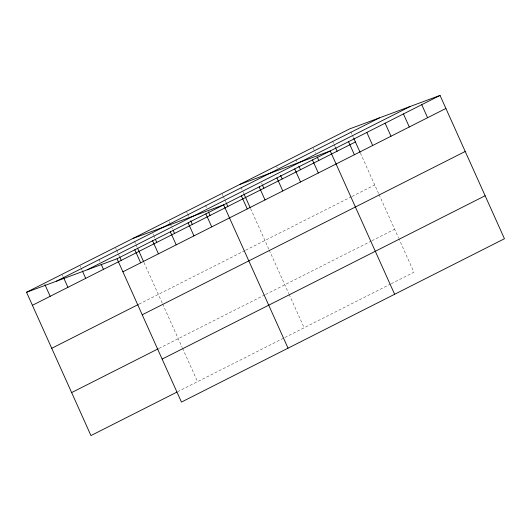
<?xml version="1.0" encoding="UTF-8"?>
<svg xmlns="http://www.w3.org/2000/svg" width="531" height="531" viewBox="0 0 531 531"><rect width="100%" height="100%" fill="white"/><g stroke="black" fill="none" stroke-linecap="round" stroke-linejoin="round"><path stroke-width="0.4" stroke-dasharray="2.65 1.99" d="M139.076 304.124L244.924 250.592M245.667 250.22L351.303 196.802M352.033 196.43L374.727 184.954M158.981 348.416L264.83 294.884M265.573 294.513L371.209 241.094M371.939 240.722L394.633 229.246M177.56 391.778L284.151 337.875M284.888 337.504L390.524 284.085M391.261 283.713L413.954 272.237L398.967 238.884M350.852 131.821L352.153 134.721M352.478 135.445L353.454 137.615M360.403 153.081L378.709 193.808M379.041 194.552L398.635 238.14M332.545 141.08L333.853 143.974M334.178 144.697L335.154 146.875M313.27 148.162L315.547 153.233M295.94 159.592L296.915 161.763M276.664 166.674L277.315 168.121M261.61 183.168L262.268 184.622M241.034 187.357L243.636 193.151M250.586 208.617L268.892 249.344M269.224 250.081L288.811 293.676M289.143 294.413L304.137 327.773M222.29 194.167L222.94 195.614M223.266 196.337L224.567 199.238M224.892 199.961L225.867 202.132M205.504 205.324L206.479 207.495M186.759 212.135L187.41 213.581M187.735 214.305L188.711 216.482M169.323 221.845L169.973 223.292M170.298 224.016L172.575 229.087M152.855 233.72L153.505 235.173M153.837 235.897L154.813 238.067M134.443 241.26L135.744 244.154M136.069 244.877L137.37 247.778M143.994 262.52L162.3 303.247M162.632 303.984L182.226 347.573M182.558 348.316L197.545 381.67M115.698 248.07L116.349 249.517M116.674 250.24L117.982 253.141M118.307 253.864L119.283 256.035M98.912 259.228L100.213 262.122M80.168 266.038L80.818 267.485M81.15 268.208L82.126 270.379M62.406 275.018L63.056 276.465"/><path stroke-width="0.8" d="M26.55 292.262L349.551 128.927L440.046 95.427L504.45 238.738L181.449 402.073L117.046 258.763L26.55 292.262L90.954 435.573L176.823 392.15M56.412 281.204L379.413 117.869M87.184 269.821L410.178 106.479M117.046 258.763L440.046 95.427M32.411 305.298L355.412 141.963M122.907 271.806L445.901 108.463M51.733 348.29L138.332 304.495M142.222 314.79L465.222 151.454M71.639 392.582L158.238 348.787M162.134 359.089L485.128 195.747M239.727 184.456L330.222 150.963L394.633 294.274M133.142 238.359L223.637 204.866L288.041 348.177M421.74 104.68L427.601 117.723M403.434 113.939L409.295 126.975M385.134 123.192L390.995 136.235M366.828 132.451L372.689 145.487M353.779 138.339L360.071 152.337M348.528 141.704L354.389 154.747M335.479 147.598L337.105 151.216M317.173 156.851L318.799 160.475M312.46 159.944L318.321 172.987M298.873 166.11L300.5 169.728M294.692 168.931L300.553 181.967M280.567 175.363L282.193 178.987M276.93 177.912L282.791 190.954M262.593 185.346L263.894 188.239M259.161 186.899L265.022 199.935M243.961 193.875L250.254 207.873M241.399 195.879L247.26 208.915M226.199 202.862L227.826 206.479M208.431 211.842L210.057 215.467M205.869 213.847L211.73 226.883M190.669 220.823L192.295 224.447M188.107 222.828L193.961 235.87M173.225 230.534L174.526 233.434M170.338 231.815L176.199 244.851M155.464 239.521L156.764 242.415M152.576 240.795L158.437 253.838M137.695 248.501L143.662 261.776M134.808 249.782L140.669 262.818M119.608 256.758L121.234 260.382M101.189 264.299L103.472 269.363M82.451 271.109L85.703 278.35M63.707 277.919L67.941 287.331M44.969 284.729L50.173 296.318"/></g></svg>
